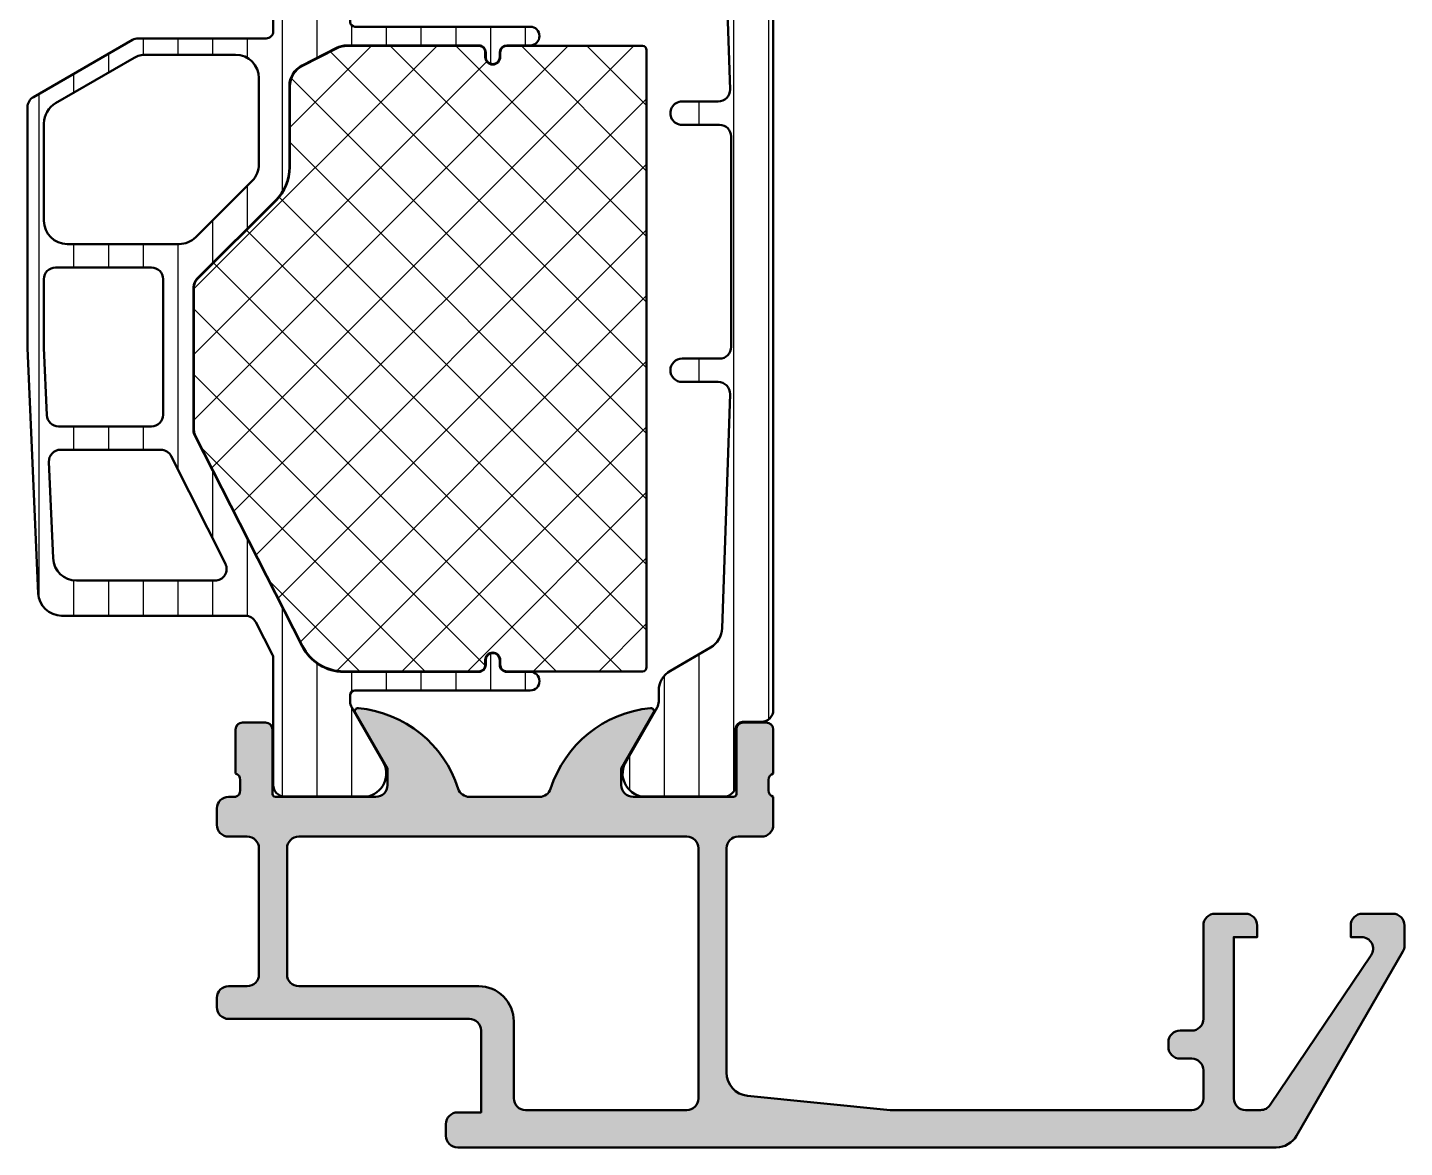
# Model space of a CAD drawing. Extents: x -30 to 48, y 10 to 95.
# Drawn here: x -10.9 to 48, y 10 to 57.9 of the extents above; entities that cross this region are included whole.
import ezdxf

# ---------------------------------------------------------------- set-up
doc = ezdxf.new("R2010")
doc.units = 0
for name, color, linetype, lineweight in [('0S-Alu contour', 7, 'Continuous', 50), ('0S-Alu hatch', 252, 'Continuous', 25), ('0S-Plastic contour', 254, 'Continuous', 50), ('0S-Plastic hatch', 253, 'Continuous', 25), ('0S-PT contour', 91, 'Continuous', 50), ('0S-PT hatch', 103, 'Continuous', 25)]:
    doc.layers.add(name, color=color, linetype=linetype, lineweight=lineweight)
pattern_1 = [(90, (0, 0), (-1.4859, 0), [])]

# ---------------------------------------------------------------- blocks, each defined once
blk = doc.blocks.new('357020__B80C4728_21CB_489B_B03E_14A21E93244D_')
at = {"layer": '0S-Alu hatch'}
h = blk.add_hatch(color=256, dxfattribs=at)
edge = h.paths.add_edge_path()
edge.add_ellipse((-1.499999999999985, 22.8), major_axis=(-0.5000000000000107, 0), ratio=1, start_angle=180, end_angle=270, ccw=False)
edge.add_line((-0.9999999999999751, 22.8), (-0.9999999999999786, 17.39999999999999))
edge.add_ellipse((-1.499999999999957, 17.39999999999998), major_axis=(-0.4999999999999787, 0), ratio=1, start_angle=89.9999999999983, end_angle=180, ccw=False)
edge.add_line((-1.499999999999971, 16.9), (-2.29999999999999, 16.9))
edge.add_arc((-2.299999999999982, 16.40000000000001), 0.4999999999999929, 90.00000000000081, 180)
edge.add_line((-2.799999999999975, 16.40000000000001), (-2.799999999999982, 16))
edge.add_arc((-2.299999999999982, 15.99999999999999), 0.5, 180, 269.9999999999984)
edge.add_line((-2.299999999999997, 15.5), (8.000000000000028, 15.5))
edge.add_ellipse((8.000000000000036, 15.00000000000001), major_axis=(-0.4999999999999929, 0), ratio=1, start_angle=180, end_angle=270.0000000000008, ccw=False)
edge.add_line((8.500000000000028, 15.00000000000001), (8.500000000000007, 11.50000000000001))
edge.add_line((8.500000000000007, 11.50000000000001), (7.500000000000007, 11.50000000000001))
edge.add_arc((7.500000000000007, 11.00000000000001), 0.4999999999999965, 90, 180)
edge.add_line((7.00000000000001, 11.00000000000001), (7, 10.50000000000001))
edge.add_arc((7.5, 10.50000000000001), 0.5, 180, 270)
edge.add_line((7.5, 10.00000000000001), (42.51516230869369, 10))
edge.add_arc((42.51516230869369, 10.99999999999999), 0.9999999999999928, 270, 330.0000000000002)
edge.add_line((43.38118771247812, 10.5), (47.93301270189213, 18.38399214882683))
edge.add_arc((47.5, 18.63399214882697), 0.5000000000000014, 329.9999999999813, 360)
edge.add_line((48, 18.63399214882697), (48.00000000000001, 19.50001755261137))
edge.add_arc((47.49988893498795, 19.4999064875993), 0.5001110773447611, 0.0127242862475983, 89.9872757137696)
edge.add_line((47.50000000000001, 20.00001755261137), (46.19999976158143, 20.00002518200591))
edge.add_arc((46.200126361116, 19.49989858247132), 0.5001266155579702, 90.01450356543896, 179.985496434536)
edge.add_line((45.69999976158142, 19.50002518200611), (45.69999999999997, 19.00002518200592))
edge.add_line((45.69999999999997, 19.00002518200592), (46.1596305861708, 19.00002768697079))
edge.add_ellipse((46.15963331086045, 18.50002768697826), major_axis=(-0.4999999999999526, 0), ratio=1, start_angle=145.9999999999979, end_angle=270.00031222643497, ccw=False)
edge.add_line((46.57415209713792, 18.2204312352429), (42.25727891424378, 11.82040354826459))
edge.add_ellipse((41.84276012796627, 12.09999999999992), major_axis=(-0.499999999999969, 0), ratio=1, start_angle=90.00000000000489, end_angle=146.0000000000035, ccw=False)
edge.add_line((41.84276012796631, 11.59999999999995), (41.19999952316283, 11.59999999999999))
edge.add_ellipse((41.19999952316283, 12.09999999999999), major_axis=(-0.5000000000000018, 0), ratio=1, start_angle=0, end_angle=90, ccw=False)
edge.add_line((40.69999952316282, 12.09999999999999), (40.69999952316286, 19.00003281140045))
edge.add_line((40.69999952316286, 19.00003281140045), (41.70000000000001, 19.00003281140045))
edge.add_line((41.70000000000001, 19.00003281140045), (41.69999952316281, 19.50003281140042))
edge.add_arc((41.20001632405634, 19.50004961229399), 0.4999831993887533, 359.9980746948052, 450.0019253052768)
edge.add_line((41.1999995231628, 20.00003281140047), (39.89999443689985, 20.00001958706486))
edge.add_arc((39.89999952316287, 19.50001958709074), 0.4999999999999921, 90.00058284280946, 180)
edge.add_line((39.39999952316288, 19.50001958709074), (39.39999952316285, 15.50003223253824))
edge.add_ellipse((38.89999952316287, 15.50003223253828), major_axis=(-0.4999999999999716, 0), ratio=1, start_angle=89.9917698571333, end_angle=180, ccw=False)
edge.add_line((38.89992770161766, 15.00003223769664), (38.40007134470798, 15.00010407741747))
edge.add_arc((38.39999952316285, 14.50010408257577), 0.5000000000000374, 89.9917698571431, 180)
edge.add_line((37.89999952316281, 14.50010408257577), (37.89999952316291, 14.30003457070762))
edge.add_arc((38.39999952316286, 14.30003457070758), 0.4999999999999574, 180, 269.9999999999951)
edge.add_line((38.39999952316282, 13.80003457070762), (38.89999952316282, 13.80003457070762))
edge.add_ellipse((38.89999952316285, 13.30003457070761), major_axis=(-0.5000000000000142, 0), ratio=1, start_angle=180, end_angle=270.00000000000324, ccw=False)
edge.add_line((39.39999952316286, 13.30003457070761), (39.39999952316277, 12.10000000000001))
edge.add_ellipse((38.89999952316275, 12.09999999999999), major_axis=(-0.5000000000000285, 0), ratio=1, start_angle=90, end_angle=180, ccw=False)
edge.add_line((38.89999952316275, 11.59999999999996), (25.9999999999999, 11.59999999999996))
edge.add_line((25.9999999999999, 11.59999999999996), (19.90049628097902, 12.20995037190208))
edge.add_ellipse((20.00000000000003, 13.20498756211207), major_axis=(-0.9999999999999978, 0), ratio=1, start_angle=0, end_angle=84.28940686250002, ccw=False)
edge.add_line((19.00000000000003, 13.20498756211207), (19.00000000000003, 22.79999999999997))
edge.add_ellipse((19.50000000000003, 22.79999999999996), major_axis=(-0.5, 0), ratio=1, start_angle=270, end_angle=360, ccw=False)
edge.add_line((19.50000000000003, 23.29999999999996), (20.50000000000003, 23.29999999999997))
edge.add_arc((20.50000000000002, 23.79999999999996), 0.4999999999999894, 270.0000000000008, 360)
edge.add_line((21.00000000000001, 23.79999999999996), (21.00000000000003, 24.99999999999999))
edge.add_ellipse((21.07883644654307, 25.2675205919931), major_axis=(-0.2788950563274276, 0), ratio=1, start_angle=-1.16458937409692, end_angle=73.5801235805074, ccw=False)
edge.add_line((20.79999900000003, 25.27318899999147), (20.79999900000003, 25.72678299999149))
edge.add_ellipse((21.07886709564321, 25.73244365946856), major_axis=(-0.2789255417371649, 0), ratio=1, start_angle=-73.57540544464462, end_angle=1.1628700728880972, ccw=False)
edge.add_line((21.00000000000004, 25.99998699999151), (21.00000000000003, 27.87999800000001))
edge.add_arc((20.70000000000003, 27.87999800000001), 0.3000000000000043, 0, 89.99999999999935)
edge.add_line((20.70000000000003, 28.17999800000001), (19.72002568095722, 28.17999800000001))
edge.add_arc((19.72002568095723, 27.87999800000002), 0.2999999999999865, 90.00000000000067, 180)
edge.add_line((19.42002568095724, 27.87999800000002), (19.42002568095723, 25.12000000000001))
edge.add_ellipse((19.30002568095722, 25.12000000000001), major_axis=(-0.1200000000000116, 0), ratio=1, start_angle=90.0000000000017, end_angle=180, ccw=False)
edge.add_line((19.30002568095722, 25), (15.00000000000003, 25.00000000000001))
edge.add_ellipse((15.00000000000001, 25.50000000000001), major_axis=(-0.5, 0), ratio=1, start_angle=0, end_angle=90.00000000000159, ccw=False)
edge.add_line((14.50000000000001, 25.50000000000001), (14.50000000000003, 26.20000000000003))
edge.add_line((14.50000000000003, 26.20000000000003), (15.88149545762238, 28.59282032302756))
edge.add_arc((15.76188021535171, 28.66188021535171), 0.1381197846483053, 330.0000000000005, 455.622577550792)
edge.add_arc((16.23822324117385, 23.82339113815207), 5.000000000000137, 95.62257755079384, 162.25158364393)
edge.add_ellipse((11.00000000000003, 25.49999999999988), major_axis=(-0.4999999999998736, 0), ratio=1, start_angle=89.9999999999983, end_angle=162.2515836439295, ccw=False)
edge.add_line((11.00000000000002, 25.00000000000001), (8.000000000000014, 25.00000000000001))
edge.add_ellipse((8.000000000000007, 25.50000000000004), major_axis=(-0.5000000000000356, 0), ratio=1, start_angle=17.748416356071573, end_angle=90.0000000000008, ccw=False)
edge.add_arc((2.761776758826187, 23.82339113815223), 4.999999999999981, 17.74841635607002, 84.37742244920626)
edge.add_arc((3.238119784648304, 28.66188021535171), 0.1381197846482984, 84.37742244920693, 210.0000000000025)
edge.add_line((3.118504542377644, 28.59282032302756), (4.500000000000014, 26.2))
edge.add_line((4.500000000000014, 26.2), (4.500000000000007, 25.50000000000001))
edge.add_ellipse((4.000000000000014, 25.5), major_axis=(-0.4999999999999929, 0), ratio=1, start_angle=90, end_angle=180, ccw=False)
edge.add_line((4.000000000000014, 25.00000000000001), (-0.300025680957205, 25.00000000000002))
edge.add_ellipse((-0.300025680957205, 25.12000000000001), major_axis=(-0.1199999999999974, 0), ratio=1, start_angle=0, end_angle=90, ccw=False)
edge.add_line((-0.4200256809572025, 25.12000000000001), (-0.4200256809572096, 27.879998))
edge.add_arc((-0.720025680957221, 27.879998), 0.3000000000000114, 0, 89.99999999999864)
edge.add_line((-0.7200256809572139, 28.17999800000001), (-1.700000000000002, 28.17999800000001))
edge.add_arc((-1.699999999999988, 27.87999800000001), 0.2999999999999936, 90.00000000000273, 180)
edge.add_line((-1.999999999999982, 27.87999800000001), (-1.999999999999985, 25.99998699999149))
edge.add_ellipse((-2.07886709564314, 25.73244365946854), major_axis=(-0.2789255417371505, 0), ratio=1, start_angle=178.8371299271155, end_angle=253.5754054446482, ccw=False)
edge.add_line((-1.799998999999971, 25.72678299999149), (-1.799998999999992, 25.2731889999915))
edge.add_ellipse((-2.078836446543043, 25.26752059199313), major_axis=(-0.2788950563274379, 0), ratio=1, start_angle=106.4198764194939, end_angle=181.1645893740982, ccw=False)
edge.add_line((-1.999999999999991, 25.00000000000001), (-2.299999999999997, 25.00000000000001))
edge.add_arc((-2.299999999999975, 24.5), 0.5000000000000071, 90.00000000000244, 180)
edge.add_line((-2.799999999999982, 24.5), (-2.799999999999997, 23.80000000000001))
edge.add_arc((-2.299999999999997, 23.8), 0.5, 180, 270)
edge.add_line((-2.299999999999997, 23.3), (-1.499999999999985, 23.30000000000001))
edge = h.paths.add_edge_path()
edge.add_ellipse((0.700000000000017, 17.4), major_axis=(-0.5, 0), ratio=1, start_angle=0, end_angle=90, ccw=False)
edge.add_line((0.200000000000017, 17.4), (0.2000000000000277, 22.80000000000001))
edge.add_ellipse((0.7000000000000242, 22.80000000000001), major_axis=(-0.4999999999999965, 0), ratio=1, start_angle=270, end_angle=360, ccw=False)
edge.add_line((0.7000000000000242, 23.3), (17.3, 23.3))
edge.add_ellipse((17.30000000000001, 22.8), major_axis=(-0.5000000000000036, 0), ratio=1, start_angle=180, end_angle=270.0000000000004, ccw=False)
edge.add_line((17.80000000000001, 22.8), (17.80000000000002, 12.10000000000002))
edge.add_ellipse((17.30000000000001, 12.10000000000002), major_axis=(-0.5000000000000178, 0), ratio=1, start_angle=90.0000000000012, end_angle=180, ccw=False)
edge.add_line((17.30000000000002, 11.6), (10.40000000000002, 11.60000000000001))
edge.add_ellipse((10.40000000000001, 12.09999999999999), major_axis=(-0.4999999999999858, 0), ratio=1, start_angle=0, end_angle=90.0000000000008, ccw=False)
edge.add_line((9.900000000000027, 12.09999999999999), (9.900000000000018, 15.40000000000001))
edge.add_arc((8.400000000000027, 15.40000000000001), 1.499999999999992, 0, 90.00000000000028)
edge.add_line((8.400000000000018, 16.9), (0.700000000000017, 16.9))
at = {"layer": '0S-Alu contour', "color": 7}
for points in [[(3.118504542377644, 28.59282032302756), (4.500000000000014, 26.2), (4.500000000000007, 25.50000000000001)], [(14.50000000000001, 25.50000000000001), (14.50000000000003, 26.20000000000003), (15.88149545762238, 28.59282032302756)], [(-1.999999999999982, 27.87999800000001), (-1.999999999999985, 25.99998699999149)], [(-0.7200256809572139, 28.17999800000001), (-1.700000000000002, 28.17999800000001)], [(-0.4200256809572025, 25.12000000000001), (-0.4200256809572096, 27.879998)], [(19.42002568095724, 27.87999800000002), (19.42002568095723, 25.12000000000001)], [(20.70000000000003, 28.17999800000001), (19.72002568095722, 28.17999800000001)], [(21.00000000000004, 25.99998699999151), (21.00000000000003, 27.87999800000001)], [(-1.799998999999971, 25.72678299999149), (-1.799998999999992, 25.2731889999915)], [(20.79999900000003, 25.27318899999147), (20.79999900000003, 25.72678299999149)], [(-1.999999999999991, 25.00000000000001), (-2.299999999999997, 25.00000000000001)], [(4.000000000000014, 25.00000000000001), (-0.300025680957205, 25.00000000000002)], [(11.00000000000002, 25.00000000000001), (8.000000000000014, 25.00000000000001)], [(19.30002568095722, 25), (15.00000000000003, 25.00000000000001)], [(21.00000000000001, 23.79999999999996), (21.00000000000003, 24.99999999999999)], [(-2.799999999999982, 24.5), (-2.799999999999997, 23.80000000000001)], [(-2.299999999999997, 23.3), (-1.499999999999985, 23.30000000000001)], [(0.7000000000000242, 23.3), (17.3, 23.3)], [(19.50000000000003, 23.29999999999996), (20.50000000000003, 23.29999999999997)], [(-0.9999999999999751, 22.8), (-0.9999999999999786, 17.39999999999999)], [(0.200000000000017, 17.4), (0.2000000000000277, 22.80000000000001)], [(17.80000000000001, 22.8), (17.80000000000002, 12.10000000000002)], [(19.00000000000003, 13.20498756211207), (19.00000000000003, 22.79999999999997)], [(39.39999952316288, 19.50001958709074), (39.39999952316285, 15.50003223253824)], [(41.1999995231628, 20.00003281140047), (39.89999443689985, 20.00001958706486)], [(40.69999952316282, 12.09999999999999), (40.69999952316286, 19.00003281140045), (41.70000000000001, 19.00003281140045), (41.69999952316281, 19.50003281140042)], [(45.69999976158142, 19.50002518200611), (45.69999999999997, 19.00002518200592), (46.1596305861708, 19.00002768697079)], [(47.50000000000001, 20.00001755261137), (46.19999976158143, 20.00002518200591)], [(48, 18.63399214882697), (48.00000000000001, 19.50001755261137)], [(43.38118771247812, 10.5), (47.93301270189213, 18.38399214882683)], [(46.57415209713792, 18.2204312352429), (42.25727891424378, 11.82040354826459)], [(-1.499999999999971, 16.9), (-2.29999999999999, 16.9)], [(8.400000000000018, 16.9), (0.700000000000017, 16.9)], [(-2.799999999999975, 16.40000000000001), (-2.799999999999982, 16)], [(-2.299999999999997, 15.5), (8.000000000000028, 15.5)], [(9.900000000000027, 12.09999999999999), (9.900000000000018, 15.40000000000001)], [(8.500000000000028, 15.00000000000001), (8.500000000000007, 11.50000000000001), (7.500000000000007, 11.50000000000001)], [(38.89992770161766, 15.00003223769664), (38.40007134470798, 15.00010407741747)], [(37.89999952316281, 14.50010408257577), (37.89999952316291, 14.30003457070762)], [(38.39999952316282, 13.80003457070762), (38.89999952316282, 13.80003457070762)], [(39.39999952316286, 13.30003457070761), (39.39999952316277, 12.10000000000001)], [(38.89999952316275, 11.59999999999996), (25.9999999999999, 11.59999999999996), (19.90049628097902, 12.20995037190208)], [(17.30000000000002, 11.6), (10.40000000000002, 11.60000000000001)], [(41.84276012796631, 11.59999999999995), (41.19999952316283, 11.59999999999999)], [(7.00000000000001, 11.00000000000001), (7, 10.50000000000001)], [(7.5, 10.00000000000001), (42.51516230869369, 10)]]:
    blk.add_lwpolyline(points, dxfattribs=at)
for centre, radius, start, end in [((3.238119784648304, 28.66188021535171), 0.1381197846482984, 84.37742244920693, 210.0000000000025), ((2.761776758826187, 23.82339113815223), 4.999999999999981, 17.74841635607002, 84.37742244920626), ((16.23822324117385, 23.82339113815207), 5.000000000000137, 95.62257755079384, 162.25158364393), ((15.76188021535171, 28.66188021535171), 0.1381197846483053, 330.0000000000005, 95.62257755079206), ((-1.699999999999988, 27.87999800000001), 0.2999999999999936, 90.00000000000273, 180), ((-0.720025680957221, 27.879998), 0.3000000000000114, 0, 89.99999999999864), ((19.72002568095723, 27.87999800000002), 0.2999999999999865, 90.00000000000067, 180), ((20.70000000000003, 27.87999800000001), 0.3000000000000043, 0, 89.99999999999935), ((-2.299999999999975, 24.5), 0.5000000000000071, 90.00000000000244, 180), ((-2.299999999999997, 23.8), 0.5, 180, 270), ((20.50000000000002, 23.79999999999996), 0.4999999999999894, 270.0000000000008, 0), ((39.89999952316287, 19.50001958709074), 0.4999999999999921, 90.00058284280946, 180), ((41.20001632405634, 19.50004961229399), 0.4999831993887533, 359.9980746948052, 90.0019253052768), ((46.200126361116, 19.49989858247132), 0.5001266155579702, 90.01450356543896, 179.985496434536), ((47.49988893498795, 19.4999064875993), 0.5001110773447611, 0.0127242862475983, 89.9872757137696), ((47.5, 18.63399214882697), 0.5000000000000014, 329.9999999999813, 0), ((-2.299999999999982, 16.40000000000001), 0.4999999999999929, 90.00000000000081, 180), ((8.400000000000027, 15.40000000000001), 1.499999999999992, 0, 90.00000000000028), ((-2.299999999999982, 15.99999999999999), 0.5, 180, 269.9999999999984), ((38.39999952316285, 14.50010408257577), 0.5000000000000374, 89.9917698571431, 180), ((38.39999952316286, 14.30003457070758), 0.4999999999999574, 180, 269.9999999999951), ((7.500000000000007, 11.00000000000001), 0.4999999999999965, 90, 180), ((7.5, 10.50000000000001), 0.5, 180, 270), ((42.51516230869369, 10.99999999999999), 0.9999999999999928, 270, 330.0000000000002)]:
    blk.add_arc(centre, radius, start, end, dxfattribs=at)
at = {"layer": '0S-Alu contour', "color": 7, "extrusion": (0, 0, -1)}
for centre, radius, start, end in [((2.07886709564314, 25.73244365946854), 0.2789255417371505, 106.4245945553518, 181.1628700728846), ((-21.07886709564321, 25.73244365946856), 0.2789255417371649, 358.8371299271119, 73.57540544464457), ((-4.000000000000014, 25.5), 0.4999999999999929, 180, 270), ((-8.000000000000007, 25.50000000000004), 0.5000000000000356, 269.9999999999992, 342.2515836439284), ((-11.00000000000003, 25.49999999999988), 0.4999999999998736, 197.7484163560706, 270.0000000000017), ((-15.00000000000001, 25.50000000000001), 0.5, 269.9999999999984, 0), ((2.078836446543043, 25.26752059199313), 0.2788950563274379, 178.8354106259018, 253.5801235805061), ((0.300025680957205, 25.12000000000001), 0.1199999999999974, 270, 0), ((-19.30002568095722, 25.12000000000001), 0.1200000000000116, 180, 269.9999999999983), ((-21.07883644654307, 25.2675205919931), 0.2788950563274276, 286.4198764194926, 1.164589374096924), ((1.499999999999985, 22.8), 0.5000000000000107, 90, 180), ((-0.7000000000000242, 22.80000000000001), 0.4999999999999965, 0, 90), ((-17.30000000000001, 22.8), 0.5000000000000036, 89.99999999999959, 180), ((-19.50000000000003, 22.79999999999996), 0.5, 0, 90), ((-46.15963331086045, 18.50002768697826), 0.4999999999999526, 89.99968777356504, 214.0000000000022), ((1.499999999999957, 17.39999999999998), 0.4999999999999787, 180, 270.0000000000017), ((-0.700000000000017, 17.4), 0.5, 270, 0), ((-8.000000000000036, 15.00000000000001), 0.4999999999999929, 89.9999999999992, 180), ((-38.89999952316287, 15.50003223253828), 0.4999999999999716, 180, 270.0082301428667), ((-38.89999952316285, 13.30003457070761), 0.5000000000000142, 89.99999999999675, 180), ((-20.00000000000003, 13.20498756211207), 0.9999999999999978, 275.7105931375, 0), ((-10.40000000000001, 12.09999999999999), 0.4999999999999858, 269.9999999999992, 0), ((-17.30000000000001, 12.10000000000002), 0.5000000000000178, 180, 269.9999999999988), ((-38.89999952316275, 12.09999999999999), 0.5000000000000285, 180, 270), ((-41.19999952316283, 12.09999999999999), 0.5000000000000018, 270, 0), ((-41.84276012796627, 12.09999999999992), 0.499999999999969, 213.9999999999966, 269.9999999999951)]:
    blk.add_arc(centre, radius, start, end, dxfattribs=at)
blk = doc.blocks.new('284041__48508459_6AC3_4225_B9F6_B3F664FC361C___82242C99_897B_40FE_A9A1_975A930216CB_')
at = {"layer": '0S-Plastic hatch'}
h = blk.add_hatch(dxfattribs=at)
h.set_pattern_fill('ANSI31', color=256, scale=0.4680000000000001, angle=45, style=0)
h.set_pattern_definition(pattern_1)
edge = h.paths.add_edge_path()
edge.add_line((9.300055046702248, 56.65000002337951), (9.300055046702253, 56.85000002337945))
edge.add_ellipse((9.600055046702188, 56.85000002337958), major_axis=(-0.2999999999999332, 0), ratio=1, start_angle=270.00000000002984, end_angle=360, ccw=False)
edge.add_line((9.600055046702032, 57.15000002337951), (10.6000550467022, 57.15000002337952))
edge.add_arc((10.60005504670217, 57.55000002337953), 0.4000000000000057, 270.0000000000041, 450.000000000004)
edge.add_line((10.60005504670214, 57.95000002337953), (3.100055046702088, 57.95000002337957))
edge.add_ellipse((3.100055046702244, 58.15000002337948), major_axis=(-0.1999999999999105, 0), ratio=1, start_angle=0, end_angle=89.99999999995521, ccw=False)
edge.add_line((2.900055046702334, 58.15000002337948), (2.899977441304066, 58.42581881038141))
edge.add_ellipse((3.399977441198892, 58.42580855608776), major_axis=(-0.499999999999976, 0), ratio=1, start_angle=330.0000034006566, end_angle=359.9988249447209, ccw=False)
edge.add_line((2.96696472446853, 58.67580853038729), (4.285481577427191, 60.95954702337735))
edge.add_arc((3.444228928435848, 61.5001819486545), 0.99999607092447, 327.2729839001595, 441.8183919481005)
edge.add_line((3.586539577427196, 62.49000002337735), (0.109998079327724, 62.49000002337735))
edge.add_arc((0.1099954397026579, 61.99000404593872), 0.4999959774455975, 89.99969751881494, 180.0003024817733)
edge.add_line((-0.3900005377359718, 61.99000140630852), (-0.3894093645359646, 57.75004185207056))
edge.add_ellipse((-0.6894093616198945, 57.75000002337951), major_axis=(-0.2999999999999954, 0), ratio=1, start_angle=90, end_angle=180.0079886915353, ccw=False)
edge.add_line((-0.6894093616198945, 57.45000002337952), (-6.165970357081974, 57.45000002337952))
edge.add_arc((-6.16597035708208, 56.95000002337914), 0.5000000000003766, 89.99999999998779, 119.9999999999892)
edge.add_line((-6.415970357082188, 57.38301272527174), (-10.64994495329757, 54.93852635240468))
edge.add_arc((-10.3999449532977, 54.50551365051229), 0.5000000000000941, 119.9999999999768, 180)
edge.add_line((-10.89994495329779, 54.50551365051229), (-10.89994495329779, 44.20188279759758))
edge.add_line((-10.89994495329779, 44.20188279759758), (-10.44170143262443, 33.70638063601399))
edge.add_arc((-9.442653211042739, 33.75000002337935), 0.9999999999998387, 182.5000000000017, 270.0000000000061)
edge.add_line((-9.442653211042632, 32.75000002337951), (-1.582449289005076, 32.7500000233795))
edge.add_ellipse((-1.582449289005033, 32.25000002337969), major_axis=(-0.4999999999998153, 0), ratio=1, start_angle=207.0072193886971, end_angle=270.0000000000049, ccw=False)
edge.add_line((-1.136974632326258, 32.47705140579508), (-0.4219589315382777, 31.07419109091746))
edge.add_ellipse((-0.6892437255456798, 30.93796026146824), major_axis=(-0.3000000000000038, 0), ratio=1, start_angle=179.9920113084649, end_angle=207.0072193886824, ccw=False)
edge.add_line((-0.3892437284617416, 30.93791843277732), (-0.3900005377359648, 25.50999864044103))
edge.add_arc((0.1099954397026508, 25.50999600081595), 0.4999959774455833, 179.9996975182267, 270.0003024811859)
edge.add_line((0.1099980793277239, 25.01000002337734), (3.586539577427195, 25.01000002337734))
edge.add_arc((3.444228928435848, 25.99981809810019), 0.9999960709244732, 278.1816080518995, 392.7270160998408)
edge.add_line((4.285481577427191, 26.54045302337734), (2.966964724468546, 28.82419151636735))
edge.add_ellipse((3.399977441198942, 29.07419149066691), major_axis=(-0.5000000000000199, 0), ratio=1, start_angle=0.001175055589214935, end_angle=29.999996599344172, ccw=False)
edge.add_line((2.899977441304072, 29.07418123637245), (2.900055046702213, 29.35000002295254))
edge.add_ellipse((3.100055046915663, 29.35000002316606), major_axis=(-0.2000000002134499, 0), ratio=1, start_angle=270.000000061201, end_angle=360, ccw=False)
edge.add_line((3.100055046702031, 29.55000002337951), (10.6000550467022, 29.55000002337953))
edge.add_arc((10.60005504670223, 29.95000002337953), 0.3999999999999986, 269.9999999999959, 449.9999999999959)
edge.add_line((10.60005504670226, 30.35000002337952), (9.600055046702316, 30.35000002337951))
edge.add_ellipse((9.60005504670221, 30.65000002337946), major_axis=(-0.2999999999999474, 0), ratio=1, start_angle=0, end_angle=90.0000000000204, ccw=False)
edge.add_line((9.300055046702262, 30.65000002337946), (9.300055046702305, 30.85000002337952))
edge.add_arc((9.000055046702265, 30.85000002337952), 0.3000000000000398, 0, 180)
edge.add_line((8.700055046702225, 30.85000002337951), (8.700055046702225, 30.65000002337951))
edge.add_ellipse((8.400055046702313, 30.65000002337946), major_axis=(-0.2999999999999119, 0), ratio=1, start_angle=89.9999999999946, end_angle=180, ccw=False)
edge.add_line((8.400055046702285, 30.35000002337955), (2.62970579647429, 30.35000002337951))
edge.add_ellipse((2.62970579647434, 32.35000002337957), major_axis=(-2.000000000000056, 0), ratio=1, start_angle=27.00721938869009, end_angle=89.99999999999858, ccw=False)
edge.add_line((0.8478071697584187, 31.44179449371784), (-3.745419609976643, 40.45370228737818))
edge.add_ellipse((-3.299944953298513, 40.68075366979361), major_axis=(-0.4999999999992591, 0), ratio=1, start_angle=0, end_angle=27.007219388735223, ccw=False)
edge.add_line((-3.799944953297772, 40.68075366979361), (-3.799944953297774, 46.80441561110785))
edge.add_ellipse((-3.299944953297767, 46.80441561110785), major_axis=(-0.5000000000000071, 0), ratio=1, start_angle=314.99999999999807, end_angle=360, ccw=False)
edge.add_line((-3.653498343891034, 47.15796900170114), (-0.2857313909247665, 50.52573595466718))
edge.add_arc((-1.699944953297816, 51.93994951704033), 2.000000000000005, 314.999999999998, 360)
edge.add_line((0.3000550467021897, 51.93994951704033), (0.3000550467023046, 55.40247916197269))
edge.add_ellipse((1.30005504670224, 55.40247916197263), major_axis=(-0.999999999999936, 0), ratio=1, start_angle=296.98646930829545, end_angle=360, ccw=False)
edge.add_line((0.8462749753730413, 56.29359287349566), (2.314224167804439, 57.04111373490262))
edge.add_ellipse((2.768004239133361, 56.15000002338058), major_axis=(-0.9999999999989319, 0), ratio=1, start_angle=270.0000000000102, end_angle=296.986469308307, ccw=False)
edge.add_line((2.768004239133183, 57.15000002337951), (8.400055046702143, 57.15000002337948))
edge.add_ellipse((8.40005504670225, 56.85000002337962), major_axis=(-0.2999999999998621, 0), ratio=1, start_angle=180, end_angle=270.00000000002035, ccw=False)
edge.add_line((8.700055046702111, 56.85000002337962), (8.700055046702225, 56.65000002337951))
edge.add_arc((9.000055046702236, 56.65000002337951), 0.3000000000000114, 180, 360)
edge = h.paths.add_edge_path()
edge.add_ellipse((-1.999944953297713, 52.06421358575262), major_axis=(-1.000000000000007, 0), ratio=1, start_angle=135.0000000000006, end_angle=180, ccw=False)
edge.add_line((-1.292838172111154, 51.35710680456607), (-3.707051734484264, 48.94289324219297))
edge.add_ellipse((-4.414158515670813, 49.65000002337951), major_axis=(-0.9999999999999998, 0), ratio=1, start_angle=90, end_angle=135.0000000000001, ccw=False)
edge.add_line((-4.414158515670813, 48.65000002337952), (-9.199944953297752, 48.65000002337952))
edge.add_ellipse((-9.199944953297752, 49.65000002337951), major_axis=(-1, 0), ratio=1, start_angle=0, end_angle=90, ccw=False)
edge.add_line((-10.19994495329775, 49.65000002337951), (-10.19994495329775, 53.81269332748487))
edge.add_ellipse((-9.199944953297752, 53.81269332748487), major_axis=(-0.9999999999999964, 0), ratio=1, start_angle=300.0000000000001, end_angle=360, ccw=False)
edge.add_line((-9.699944953297752, 54.67871873126931), (-6.344431326164801, 56.61602542716396))
edge.add_ellipse((-5.844431326164794, 55.75000002337953), major_axis=(-0.9999999999999994, 0), ratio=1, start_angle=270.0000000000004, end_angle=300.0000000000005, ccw=False)
edge.add_line((-5.844431326164801, 56.75000002337952), (-1.999944953297706, 56.75000002337952))
edge.add_ellipse((-1.999944953297706, 55.75000002337953), major_axis=(-1, 0), ratio=1, start_angle=180, end_angle=270, ccw=False)
edge.add_line((-0.9999449532977067, 55.75000002337953), (-0.9999449532977063, 52.06421358575262))
edge = h.paths.add_edge_path()
edge.add_line((-2.884352963542829, 34.25000002337951), (-8.80747774579141, 34.25000002337953))
edge.add_ellipse((-8.807477745791388, 35.2500000233795), major_axis=(-0.9999999999999715, 0), ratio=1, start_angle=2.5000000000035243, end_angle=89.9999999999988, ccw=False)
edge.add_line((-9.806525967373215, 35.2063806360141), (-9.986488065088915, 39.32819032969709))
edge.add_ellipse((-9.48696395429814, 39.35000002337967), major_axis=(-0.499999999999844, 0), ratio=1, start_angle=-90.00000000002109, end_angle=2.499999999990507, ccw=False)
edge.add_line((-9.486963954297956, 39.85000002337951), (-5.201609711738122, 39.85000002337951))
edge.add_ellipse((-5.201609711738129, 39.35000002337942), major_axis=(-0.5000000000000853, 0), ratio=1, start_angle=206.7367475977951, end_angle=269.9999999999992, ccw=False)
edge.add_line((-4.755068198529899, 39.574945965734), (-2.437811450334729, 34.97494596573394))
edge.add_ellipse((-2.884352963542816, 34.75000002337944), major_axis=(-0.4999999999999235, 0), ratio=1, start_angle=89.99999999999858, end_angle=206.7367475977945, ccw=False)
edge = h.paths.add_edge_path()
edge.add_ellipse((-9.574285840114975, 41.35000002337952), major_axis=(-0.5000000000000142, 0), ratio=1, start_angle=2.500000000001819, end_angle=90.00000000000159, ccw=False)
edge.add_line((-10.07380995090592, 41.32819032969684), (-10.19994495329775, 44.21715685193065))
edge.add_line((-10.19994495329775, 44.21715685193065), (-10.19994495329774, 47.15000002337951))
edge.add_ellipse((-9.699944953297745, 47.15000002337951), major_axis=(-0.5, 0), ratio=1, start_angle=270.0000000000008, end_angle=360, ccw=False)
edge.add_line((-9.699944953297752, 47.65000002337951), (-5.599944953297729, 47.65000002337951))
edge.add_ellipse((-5.599944953297729, 47.15000002337951), major_axis=(-0.5, 0), ratio=1, start_angle=180, end_angle=270, ccw=False)
edge.add_line((-5.099944953297729, 47.15000002337951), (-5.099944953297725, 41.3500000233795))
edge.add_ellipse((-5.599944953297729, 41.3500000233795), major_axis=(-0.5000000000000036, 0), ratio=1, start_angle=90, end_angle=180, ccw=False)
edge.add_line((-5.599944953297729, 40.85000002337951), (-9.57428584011496, 40.85000002337952))
at = {"layer": '0S-Alu contour', "color": 7}
for points in [[(-9.699944953297752, 54.67871873126931), (-6.344431326164801, 56.61602542716396)], [(-5.844431326164801, 56.75000002337952), (-1.999944953297706, 56.75000002337952)], [(-0.9999449532977067, 55.75000002337953), (-0.9999449532977063, 52.06421358575262)], [(-10.19994495329775, 49.65000002337951), (-10.19994495329775, 53.81269332748487)], [(-1.292838172111154, 51.35710680456607), (-3.707051734484264, 48.94289324219297)], [(-4.414158515670813, 48.65000002337952), (-9.199944953297752, 48.65000002337952)], [(-10.07380995090592, 41.32819032969684), (-10.19994495329775, 44.21715685193065), (-10.19994495329774, 47.15000002337951)], [(-9.699944953297752, 47.65000002337951), (-5.599944953297729, 47.65000002337951)], [(-5.099944953297729, 47.15000002337951), (-5.099944953297725, 41.3500000233795)], [(-5.599944953297729, 40.85000002337951), (-9.57428584011496, 40.85000002337952)], [(-9.486963954297956, 39.85000002337951), (-5.201609711738122, 39.85000002337951)], [(-4.755068198529899, 39.574945965734), (-2.437811450334729, 34.97494596573394)], [(-9.806525967373215, 35.2063806360141), (-9.986488065088915, 39.32819032969709)], [(-2.884352963542829, 34.25000002337951), (-8.80747774579141, 34.25000002337953)]]:
    blk.add_lwpolyline(points, dxfattribs=at)
at = {"layer": '0S-Alu contour', "color": 7, "extrusion": (0, 0, -1)}
for centre, radius, start, end in [((5.844431326164794, 55.75000002337953), 0.9999999999999994, 59.99999999999951, 89.99999999999959), ((1.999944953297706, 55.75000002337953), 1, 90, 180), ((9.199944953297752, 53.81269332748487), 0.9999999999999964, 0, 59.99999999999986), ((1.999944953297713, 52.06421358575262), 1.000000000000007, 180, 224.9999999999994), ((9.199944953297752, 49.65000002337951), 1, 270, 0), ((4.414158515670813, 49.65000002337951), 0.9999999999999998, 224.9999999999999, 270), ((9.699944953297745, 47.15000002337951), 0.5, 0, 89.9999999999992), ((5.599944953297729, 47.15000002337951), 0.5, 90, 180), ((9.574285840114975, 41.35000002337952), 0.5000000000000142, 269.9999999999984, 357.4999999999982), ((5.599944953297729, 41.3500000233795), 0.5000000000000036, 180, 270), ((9.48696395429814, 39.35000002337967), 0.499999999999844, 357.5000000000095, 90.00000000002115), ((5.201609711738129, 39.35000002337942), 0.5000000000000853, 90.00000000000081, 153.2632524022049), ((8.807477745791388, 35.2500000233795), 0.9999999999999715, 270.0000000000012, 357.4999999999965), ((2.884352963542816, 34.75000002337944), 0.4999999999999235, 153.2632524022055, 270.0000000000015)]:
    blk.add_arc(centre, radius, start, end, dxfattribs=at)
at = {"layer": '0S-Plastic contour', "color": 7}
for points in [[(3.586539577427196, 62.49000002337735), (0.109998079327724, 62.49000002337735)], [(-0.3900005377359718, 61.99000140630852), (-0.3894093645359646, 57.75004185207056)], [(2.96696472446853, 58.67580853038729), (4.285481577427191, 60.95954702337735)], [(2.900055046702334, 58.15000002337948), (2.899977441304066, 58.42581881038141)], [(10.60005504670214, 57.95000002337953), (3.100055046702088, 57.95000002337957)], [(-6.415970357082188, 57.38301272527174), (-10.64994495329757, 54.93852635240468)], [(-0.6894093616198945, 57.45000002337952), (-6.165970357081974, 57.45000002337952)], [(2.768004239133183, 57.15000002337951), (8.400055046702143, 57.15000002337948)], [(9.600055046702032, 57.15000002337951), (10.6000550467022, 57.15000002337952)], [(0.8462749753730413, 56.29359287349566), (2.314224167804439, 57.04111373490262)], [(8.700055046702111, 56.85000002337962), (8.700055046702225, 56.65000002337951)], [(9.300055046702248, 56.65000002337951), (9.300055046702253, 56.85000002337945)], [(0.3000550467021897, 51.93994951704033), (0.3000550467023046, 55.40247916197269)], [(-10.89994495329779, 54.50551365051229), (-10.89994495329779, 44.20188279759758), (-10.44170143262443, 33.70638063601399)], [(-3.653498343891034, 47.15796900170114), (-0.2857313909247665, 50.52573595466718)], [(-3.799944953297772, 40.68075366979361), (-3.799944953297774, 46.80441561110785)], [(0.8478071697584187, 31.44179449371784), (-3.745419609976643, 40.45370228737818)], [(-9.442653211042632, 32.75000002337951), (-1.582449289005076, 32.7500000233795)], [(-1.136974632326258, 32.47705140579508), (-0.4219589315382777, 31.07419109091746)], [(-0.3892437284617416, 30.93791843277732), (-0.3900005377359648, 25.50999864044103)], [(8.700055046702225, 30.85000002337951), (8.700055046702225, 30.65000002337951)], [(9.300055046702262, 30.65000002337946), (9.300055046702305, 30.85000002337952)], [(8.400055046702285, 30.35000002337955), (2.62970579647429, 30.35000002337951)], [(10.60005504670226, 30.35000002337952), (9.600055046702316, 30.35000002337951)], [(3.100055046702031, 29.55000002337951), (10.6000550467022, 29.55000002337953)], [(2.899977441304072, 29.07418123637245), (2.900055046702213, 29.35000002295254)], [(4.285481577427191, 26.54045302337734), (2.966964724468546, 28.82419151636735)], [(0.1099980793277239, 25.01000002337734), (3.586539577427195, 25.01000002337734)]]:
    blk.add_lwpolyline(points, dxfattribs=at)
for centre, radius, start, end in [((0.1099954397026579, 61.99000404593872), 0.4999959774455975, 89.99969751881494, 180.0003024817733), ((3.444228928435848, 61.5001819486545), 0.99999607092447, 327.2729839001595, 81.8183919481005), ((10.60005504670217, 57.55000002337953), 0.4000000000000057, 270.0000000000041, 90.00000000000406), ((-6.16597035708208, 56.95000002337914), 0.5000000000003766, 89.99999999998779, 119.9999999999892), ((9.000055046702236, 56.65000002337951), 0.3000000000000114, 180, 0), ((-10.3999449532977, 54.50551365051229), 0.5000000000000941, 119.9999999999768, 180), ((-1.699944953297816, 51.93994951704033), 2.000000000000005, 314.999999999998, 0), ((-9.442653211042739, 33.75000002337935), 0.9999999999998387, 182.5000000000017, 270.0000000000061), ((9.000055046702265, 30.85000002337952), 0.3000000000000398, 0, 180), ((10.60005504670223, 29.95000002337953), 0.3999999999999986, 269.9999999999959, 89.99999999999594), ((3.444228928435848, 25.99981809810019), 0.9999960709244732, 278.1816080518995, 32.7270160998408), ((0.1099954397026508, 25.50999600081595), 0.4999959774455833, 179.9996975182267, 270.0003024811859)]:
    blk.add_arc(centre, radius, start, end, dxfattribs=at)
at = {"layer": '0S-Plastic contour', "color": 7, "extrusion": (0, 0, -1)}
for centre, radius, start, end in [((-3.399977441198892, 58.42580855608776), 0.499999999999976, 0.0011750552790585, 29.99999659934339), ((0.6894093616198945, 57.75000002337951), 0.2999999999999954, 179.9920113084647, 270), ((-3.100055046702244, 58.15000002337948), 0.1999999999999105, 270.0000000000448, 0), ((-2.768004239133361, 56.15000002338058), 0.9999999999989319, 63.01353069169303, 89.99999999998983), ((-8.40005504670225, 56.85000002337962), 0.2999999999998621, 89.99999999997966, 180), ((-9.600055046702188, 56.85000002337958), 0.2999999999999332, 0, 89.99999999997014), ((-1.30005504670224, 55.40247916197263), 0.999999999999936, 0, 63.01353069170454), ((3.299944953297767, 46.80441561110785), 0.5000000000000071, 0, 45.00000000000194), ((3.299944953298513, 40.68075366979361), 0.4999999999992591, 332.9927806112649, 0), ((1.582449289005033, 32.25000002337969), 0.4999999999998153, 89.99999999999511, 152.9927806113029), ((-2.62970579647434, 32.35000002337957), 2.000000000000056, 270.0000000000014, 332.9927806113099), ((0.6892437255456798, 30.93796026146824), 0.3000000000000038, 152.9927806113176, 180.0079886915352), ((-8.400055046702313, 30.65000002337946), 0.2999999999999119, 180, 270.0000000000054), ((-9.60005504670221, 30.65000002337946), 0.2999999999999474, 269.9999999999796, 0), ((-3.100055046915663, 29.35000002316606), 0.2000000002134499, 0, 89.99999993879901), ((-3.399977441198942, 29.07419149066691), 0.5000000000000199, 330.0000034006558, 359.9988249444108)]:
    blk.add_arc(centre, radius, start, end, dxfattribs=at)
blk = doc.blocks.new('466750__645CC632_11A4_4068_ACA3_E9F4497DB726_')
at = {"layer": '0S-PT hatch'}
h = blk.add_hatch(dxfattribs=at)
h.set_pattern_fill('ANSI37', color=256, scale=0.625, angle=90, style=0)
h.set_pattern_definition([(135, (0, 0), (-1.403165018917055, -1.403165018917055), []), (225, (0, 0), (1.403165018917055, -1.403165018917055), [])])
edge = h.paths.add_edge_path()
edge.add_line((9.60005504670228, 30.37000002337953), (15.40011001407966, 30.37000002337952))
edge.add_arc((15.40011001407963, 30.55000002337947), 0.17999999999995, 270.0000000000113, 360)
edge.add_line((15.58011001407958, 30.55000002337947), (15.58011001407976, 56.95000002338066))
edge.add_arc((15.40011001408096, 56.95000002338073), 0.1799999999987989, 0, 89.99999999999324)
edge.add_line((15.40011001408099, 57.13000002337953), (9.600055046702117, 57.13000002337953))
edge.add_arc((9.600055046702108, 56.85000002337952), 0.2800000000000082, 89.99999999999856, 180)
edge.add_line((9.320055046702102, 56.85000002337952), (9.32005504670228, 56.65000002337954))
edge.add_ellipse((9.000055046702265, 56.65000002337954), major_axis=(-0.3200000000000145, 0), ratio=1, start_angle=0, end_angle=180, ccw=False)
edge.add_line((8.68005504670225, 56.65000002337954), (8.680055046702021, 56.85000002337964))
edge.add_arc((8.400055046702091, 56.85000002337958), 0.2799999999999301, 0, 90.00000000002181)
edge.add_line((8.400055046701986, 57.13000002337952), (2.768004239133247, 57.13000002337952))
edge.add_arc((2.768004239133489, 56.15000002338057), 0.9799999999989523, 90.00000000001413, 116.9864693083106)
edge.add_line((2.32329976923109, 57.02329146067214), (0.8553505767995304, 56.27577059926526))
edge.add_arc((1.300055046702304, 55.40247916197255), 0.9800000000001373, 116.9864693083, 180)
edge.add_line((0.3200550467021672, 55.40247916197255), (0.3200550467022296, 51.93994951704063))
edge.add_ellipse((-1.699944953297773, 51.93994951704059), major_axis=(-2.020000000000003, 0), ratio=1, start_angle=135.0000000000001, end_angle=180, ccw=False)
edge.add_line((-0.2715892553009453, 50.51159381904376), (-3.639356208267344, 47.14382686607737))
edge.add_arc((-3.29994495329781, 46.80441561110783), 0.479999999999992, 134.9999999999994, 180)
edge.add_line((-3.779944953297802, 46.80441561110783), (-3.779944953297743, 40.68075366979367))
edge.add_arc((-3.299944953298066, 40.6807536697939), 0.4799999999996772, 180, 207.007219388723)
edge.add_line((-3.727600623709462, 40.46278434267499), (0.8656261560254346, 31.45087654901434))
edge.add_arc((2.629705796474112, 32.35000002337957), 1.980000000000033, 207.0072193886941, 270.0000000000026)
edge.add_line((2.629705796474202, 30.37000002337953), (8.400055046702297, 30.37000002337951))
edge.add_arc((8.40005504670232, 30.65000002337939), 0.2799999999998768, 269.9999999999956, 360)
edge.add_line((8.680055046702197, 30.65000002337939), (8.68005504670225, 30.85000002337953))
edge.add_ellipse((9.000055046702265, 30.85000002337953), major_axis=(-0.3200000000000145, 0), ratio=1, start_angle=180, end_angle=360, ccw=False)
edge.add_line((9.32005504670228, 30.85000002337952), (9.32005504670228, 30.65000002337938))
edge.add_arc((9.600055046702181, 30.65000002337944), 0.2799999999999017, 180, 270.0000000000204)
at = {"layer": '0S-PT contour', "color": 7}
for points in [[(2.32329976923109, 57.02329146067214), (0.8553505767995304, 56.27577059926526)], [(8.400055046701986, 57.13000002337952), (2.768004239133247, 57.13000002337952)], [(8.68005504670225, 56.65000002337954), (8.680055046702021, 56.85000002337964)], [(9.320055046702102, 56.85000002337952), (9.32005504670228, 56.65000002337954)], [(15.40011001408099, 57.13000002337953), (9.600055046702117, 57.13000002337953)], [(15.58011001407958, 30.55000002337947), (15.58011001407976, 56.95000002338066)], [(0.3200550467021672, 55.40247916197255), (0.3200550467022296, 51.93994951704063)], [(-0.2715892553009453, 50.51159381904376), (-3.639356208267344, 47.14382686607737)], [(-3.779944953297802, 46.80441561110783), (-3.779944953297743, 40.68075366979367)], [(-3.727600623709462, 40.46278434267499), (0.8656261560254346, 31.45087654901434)], [(8.680055046702197, 30.65000002337939), (8.68005504670225, 30.85000002337953)], [(9.32005504670228, 30.85000002337952), (9.32005504670228, 30.65000002337938)], [(2.629705796474202, 30.37000002337953), (8.400055046702297, 30.37000002337951)], [(9.60005504670228, 30.37000002337953), (15.40011001407966, 30.37000002337952)]]:
    blk.add_lwpolyline(points, dxfattribs=at)
for centre, radius, start, end in [((2.768004239133489, 56.15000002338057), 0.9799999999989523, 90.00000000001413, 116.9864693083106), ((8.400055046702091, 56.85000002337958), 0.2799999999999301, 0, 90.00000000002181), ((9.600055046702108, 56.85000002337952), 0.2800000000000082, 89.99999999999856, 180), ((15.40011001408096, 56.95000002338073), 0.1799999999987989, 0, 89.99999999999324), ((1.300055046702304, 55.40247916197255), 0.9800000000001373, 116.9864693083, 180), ((-3.29994495329781, 46.80441561110783), 0.479999999999992, 134.9999999999994, 180), ((-3.299944953298066, 40.6807536697939), 0.4799999999996772, 180, 207.007219388723), ((2.629705796474112, 32.35000002337957), 1.980000000000033, 207.0072193886941, 270.0000000000026), ((8.40005504670232, 30.65000002337939), 0.2799999999998768, 269.9999999999956, 0), ((9.600055046702181, 30.65000002337944), 0.2799999999999017, 180, 270.0000000000204), ((15.40011001407963, 30.55000002337947), 0.17999999999995, 270.0000000000113, 0)]:
    blk.add_arc(centre, radius, start, end, dxfattribs=at)
at = {"layer": '0S-PT contour', "color": 7, "extrusion": (0, 0, -1)}
for centre, radius, start, end in [((-9.000055046702265, 56.65000002337954), 0.3200000000000145, 180, 0), ((1.699944953297773, 51.93994951704059), 2.020000000000003, 180, 225), ((-9.000055046702265, 30.85000002337953), 0.3200000000000145, 0, 180)]:
    blk.add_arc(centre, radius, start, end, dxfattribs=at)
blk = doc.blocks.new('284041__6106C8DF_1A05_45CA_AC88_E1AB5C77FCFE___9593A733_1813_493D_88A7_F0143634563E_')
at = {"layer": '0S-Plastic hatch'}
h = blk.add_hatch(dxfattribs=at)
h.set_pattern_fill('ANSI31', color=256, scale=0.4680000000000001, angle=45, style=0)
h.set_pattern_definition(pattern_1)
edge = h.paths.add_edge_path()
edge.add_line((16.10002263802364, 68.42581878700481), (16.09999999998257, 67.96850454240258))
edge.add_arc((17.10072020616928, 67.96850454240261), 1.000720206186713, 180, 239.9999999994723)
edge.add_line((16.60036010306795, 67.10185542176913), (18.31820762235929, 66.11005569406085))
edge.add_ellipse((17.81820762235222, 65.24403029028045), major_axis=(-1.000000000000035, 0), ratio=1, start_angle=181.8961562031969, end_angle=239.9999999995334, ccw=False)
edge.add_line((18.81766006032339, 65.27711841856774), (19.14907269776791, 55.26654406414358))
edge.add_ellipse((18.64934647878234, 55.24999999999997), major_axis=(-0.5000000000000002, 0), ratio=1, start_angle=90.0000000000008, end_angle=181.8961562031938, ccw=False)
edge.add_line((18.64934647878235, 54.74999999999997), (17.09927979381496, 54.74999999999997))
edge.add_arc((17.09927979381497, 54.24999999999997), 0.5000000000000071, 90.00000000000205, 270.0000000000021)
edge.add_line((17.09927979381499, 53.74999999999996), (18.69927979381496, 53.74999999999996))
edge.add_ellipse((18.69927979381496, 53.24999999999995), major_axis=(-0.5, 0), ratio=1, start_angle=180, end_angle=269.9999999999996, ccw=False)
edge.add_line((19.19927979381496, 53.24999999999995), (19.19927979381496, 44.24999999999996))
edge.add_ellipse((18.69927979381495, 44.24999999999996), major_axis=(-0.5000000000000071, 0), ratio=1, start_angle=90.0000000000008, end_angle=180, ccw=False)
edge.add_line((18.69927979381496, 43.74999999999995), (17.09927979381495, 43.74999999999995))
edge.add_arc((17.09927979381496, 43.24999999999995), 0.5, 90.00000000000081, 270.0000000000008)
edge.add_line((17.09927979381496, 42.74999999999995), (18.64934647878235, 42.74999999999995))
edge.add_ellipse((18.64934647878235, 42.24999999999996), major_axis=(-0.4999999999999929, 0), ratio=1, start_angle=178.1038437968015, end_angle=270.0000000000004, ccw=False)
edge.add_line((19.14907269776791, 42.2334559358563), (18.81766006032339, 32.2228815814322))
edge.add_ellipse((17.81820762235226, 32.25596970971945), major_axis=(-0.9999999999999939, 0), ratio=1, start_angle=120.00000000046651, end_angle=178.1038437968051, ccw=False)
edge.add_line((18.31820762235931, 31.38994430593909), (16.60036010306708, 30.39814457823029))
edge.add_arc((17.10072020616757, 29.53149545759829), 1.000720206185005, 120.0000000005281, 180)
edge.add_line((16.09999999998257, 29.53149545759829), (16.10002263802365, 29.0741812129959))
edge.add_ellipse((15.60002263812881, 29.07419146728953), major_axis=(-0.4999999999999866, 0), ratio=1, start_angle=150.0000034006559, end_angle=179.998824944721, ccw=False)
edge.add_line((16.03303535485918, 28.82419149298998), (14.71451850190053, 26.54045299999998))
edge.add_arc((15.55577115089188, 25.99981807472282), 0.999996070924478, 147.2729839001595, 261.8183919481002)
edge.add_line((15.41346050190052, 25.00999999999998), (18.89000199999999, 25.00999999999998))
edge.add_arc((18.89000463962507, 25.50999597743859), 0.4999959774455797, 269.9996975188128, 360.0003024817733)
edge.add_line((19.39000061706369, 25.50999861706879), (19.38966598775747, 27.90999699999997))
edge.add_ellipse((19.68966598775747, 27.90999699999997), major_axis=(-0.3000000000000043, 0), ratio=1, start_angle=270.0000000000007, end_angle=360, ccw=False)
edge.add_line((19.68966598775747, 28.20999699999998), (20.4999973210908, 28.20999699999998))
edge.add_arc((20.49999999615561, 28.70927679765932), 0.4992797976665071, 269.9996930179738, 360.0003069811977)
edge.add_line((20.99927979381496, 28.70927947271691), (20.99927979381496, 68.79072052727582))
edge.add_arc((20.49999999615563, 68.79072320234064), 0.499279797666493, 359.9996930176151, 450.000306982027)
edge.add_line((20.49999732109081, 69.29000299999997), (19.68966598775746, 69.29000299999996))
edge.add_ellipse((19.68966598775746, 69.59000299999995), major_axis=(-0.2999999999999971, 0), ratio=1, start_angle=0, end_angle=90, ccw=False)
edge.add_line((19.38966598775746, 69.59000299999995), (19.39000061706369, 71.99000138293627))
edge.add_arc((18.89000463962505, 71.99000402256132), 0.499995977445601, 359.9996975182267, 450.000302481185)
edge.add_line((18.89000199999999, 72.48999999999995), (15.41346050190051, 72.48999999999997))
edge.add_arc((15.55577115089188, 71.50018192527712), 0.9999960709244753, 98.18160805190026, 212.7270160998395)
edge.add_line((14.71451850190053, 70.95954699999999), (16.03303535485917, 68.67580850700995))
edge.add_ellipse((15.60002263812868, 68.42580853271036), major_axis=(-0.5000000000001105, 0), ratio=1, start_angle=180.0011750555892, end_angle=209.9999965993411, ccw=False)
at = {"layer": '0S-Plastic contour', "color": 7}
for points in [[(18.89000199999999, 72.48999999999995), (15.41346050190051, 72.48999999999997)], [(19.38966598775746, 69.59000299999995), (19.39000061706369, 71.99000138293627)], [(14.71451850190053, 70.95954699999999), (16.03303535485917, 68.67580850700995)], [(20.49999732109081, 69.29000299999997), (19.68966598775746, 69.29000299999996)], [(16.10002263802364, 68.42581878700481), (16.09999999998257, 67.96850454240258)], [(20.99927979381496, 28.70927947271691), (20.99927979381496, 68.79072052727582)], [(16.60036010306795, 67.10185542176913), (18.31820762235929, 66.11005569406085)], [(18.81766006032339, 65.27711841856774), (19.14907269776791, 55.26654406414358)], [(18.64934647878235, 54.74999999999997), (17.09927979381496, 54.74999999999997)], [(17.09927979381499, 53.74999999999996), (18.69927979381496, 53.74999999999996)], [(19.19927979381496, 53.24999999999995), (19.19927979381496, 44.24999999999996)], [(18.69927979381496, 43.74999999999995), (17.09927979381495, 43.74999999999995)], [(17.09927979381496, 42.74999999999995), (18.64934647878235, 42.74999999999995)], [(19.14907269776791, 42.2334559358563), (18.81766006032339, 32.2228815814322)], [(18.31820762235931, 31.38994430593909), (16.60036010306708, 30.39814457823029)], [(16.09999999998257, 29.53149545759829), (16.10002263802365, 29.0741812129959)], [(16.03303535485918, 28.82419149298998), (14.71451850190053, 26.54045299999998)], [(19.39000061706369, 25.50999861706879), (19.38966598775747, 27.90999699999997)], [(19.68966598775747, 28.20999699999998), (20.4999973210908, 28.20999699999998)], [(15.41346050190052, 25.00999999999998), (18.89000199999999, 25.00999999999998)]]:
    blk.add_lwpolyline(points, dxfattribs=at)
for centre, radius, start, end in [((15.55577115089188, 71.50018192527712), 0.9999960709244753, 98.18160805190026, 212.7270160998395), ((18.89000463962505, 71.99000402256132), 0.499995977445601, 359.9996975182267, 90.00030248118505), ((20.49999999615563, 68.79072320234064), 0.499279797666493, 359.9996930176151, 90.00030698202703), ((17.10072020616928, 67.96850454240261), 1.000720206186713, 180, 239.9999999994723), ((17.09927979381497, 54.24999999999997), 0.5000000000000071, 90.00000000000205, 270.0000000000021), ((17.09927979381496, 43.24999999999995), 0.5, 90.00000000000081, 270.0000000000008), ((17.10072020616757, 29.53149545759829), 1.000720206185005, 120.0000000005281, 180), ((20.49999999615561, 28.70927679765932), 0.4992797976665071, 269.9996930179738, 0.0003069811976936), ((15.55577115089188, 25.99981807472282), 0.999996070924478, 147.2729839001595, 261.8183919481002), ((18.89000463962507, 25.50999597743859), 0.4999959774455797, 269.9996975188128, 0.0003024817733149)]:
    blk.add_arc(centre, radius, start, end, dxfattribs=at)
at = {"layer": '0S-Plastic contour', "color": 7, "extrusion": (0, 0, -1)}
for centre, radius, start, end in [((-19.68966598775746, 69.59000299999995), 0.2999999999999971, 270, 0), ((-15.60002263812868, 68.42580853271036), 0.5000000000001105, 150.0000034006589, 179.9988249444108), ((-17.81820762235222, 65.24403029028045), 1.000000000000035, 120.0000000004666, 178.1038437968031), ((-18.64934647878234, 55.24999999999997), 0.5000000000000002, 178.1038437968062, 269.9999999999992), ((-18.69927979381496, 53.24999999999995), 0.5, 90.0000000000004, 180), ((-18.69927979381495, 44.24999999999996), 0.5000000000000071, 180, 269.9999999999992), ((-18.64934647878235, 42.24999999999996), 0.4999999999999929, 89.99999999999959, 181.8961562031986), ((-17.81820762235226, 32.25596970971945), 0.9999999999999939, 181.8961562031949, 239.9999999995335), ((-15.60002263812881, 29.07419146728953), 0.4999999999999866, 180.001175055279, 209.9999965993441), ((-19.68966598775747, 27.90999699999997), 0.3000000000000043, 0, 89.99999999999935)]:
    blk.add_arc(centre, radius, start, end, dxfattribs=at)
blk = doc.blocks.new('466750__ABC7DDFD_F58E_4D5D_961E_1B3F73803A3E_')
at = {"layer": '0S-Alu contour', "color": 7}
blk.add_blockref('357020__B80C4728_21CB_489B_B03E_14A21E93244D_', (0, 0), dxfattribs=at)
at = {"layer": '0S-Plastic contour', "color": 7}
for name in ['284041__6106C8DF_1A05_45CA_AC88_E1AB5C77FCFE___9593A733_1813_493D_88A7_F0143634563E_', '284041__48508459_6AC3_4225_B9F6_B3F664FC361C___82242C99_897B_40FE_A9A1_975A930216CB_']:
    blk.add_blockref(name, (0, 0), dxfattribs=at)
at = {"layer": '0S-PT contour', "color": 7}
blk.add_blockref('466750__645CC632_11A4_4068_ACA3_E9F4497DB726_', (0, 0), dxfattribs=at)

msp = doc.modelspace()

# ---------------------------------------------------------------- block references
at = {"layer": '0S-Alu contour', "color": 7}
msp.add_blockref('466750__ABC7DDFD_F58E_4D5D_961E_1B3F73803A3E_', (0, 0), dxfattribs=at)

doc.saveas('drawing.dxf')
